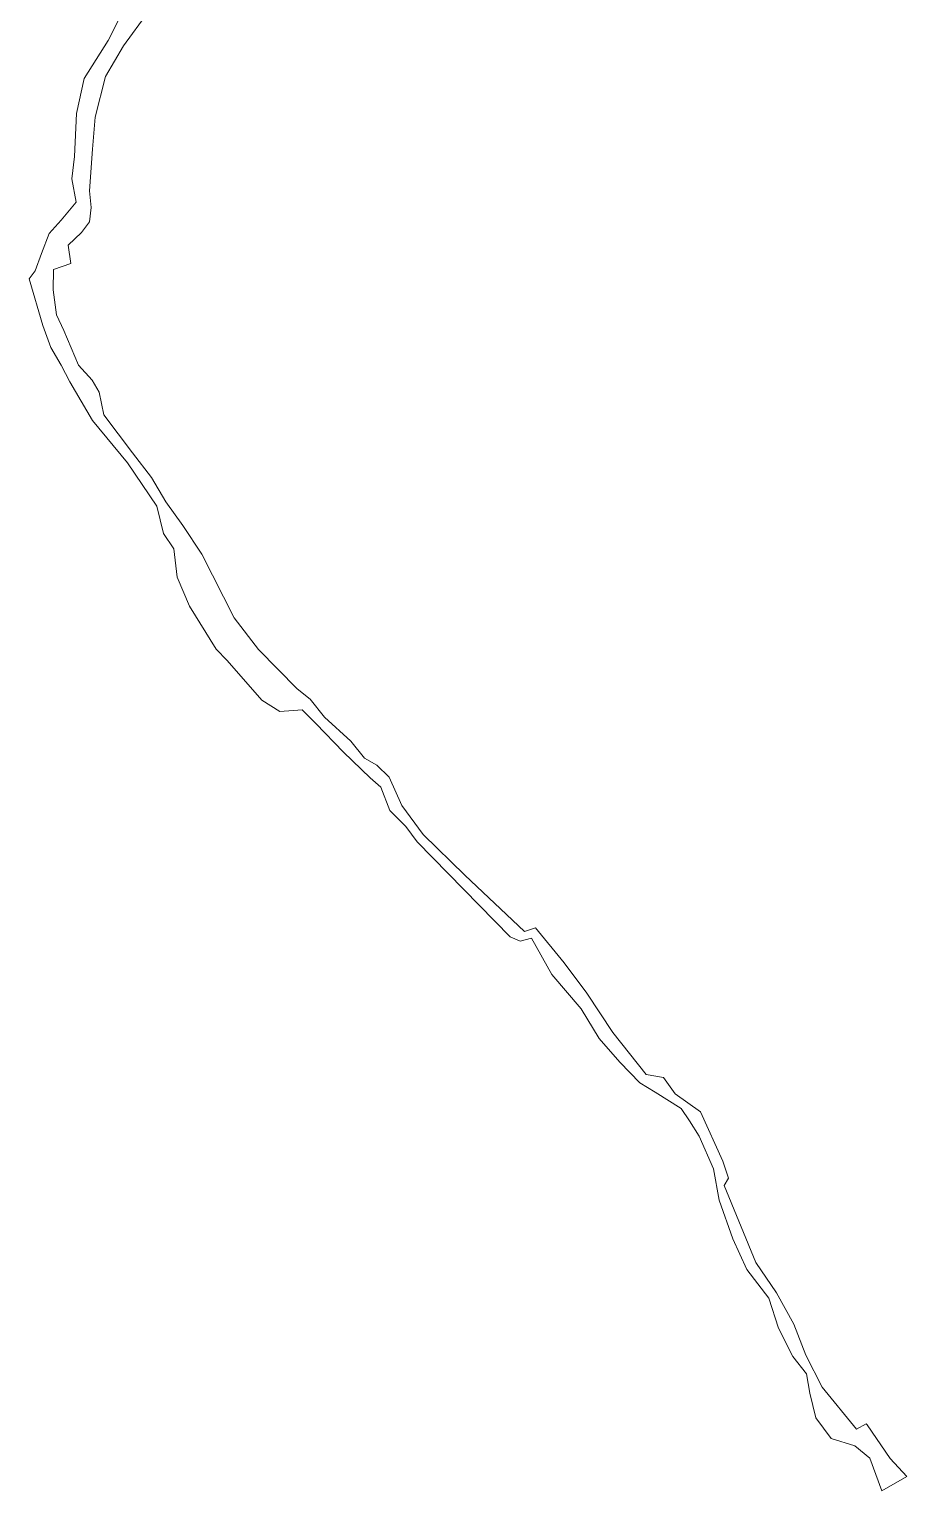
# Model space of a CAD drawing. Header units: metres. Extents: x 7509010 to 7511825, y 4688301 to 4691181.
# Drawn here: x 7509125 to 7509475, y 4688301 to 4688884 of the extents above; entities that cross this region are included whole.
import ezdxf

# ---------------------------------------------------------------- set-up
doc = ezdxf.new("R2010")
doc.units = ezdxf.units.M
doc.layers.add('parc fqinje', color=8, linetype='Continuous', lineweight=0)

msp = doc.modelspace()

# ---------------------------------------------------------------- linework, layer by layer
at = {"layer": 'parc fqinje'}
msp.add_lwpolyline([(7509171.97, 4688890.89), (7509162.3, 4688877.55), (7509155.14, 4688865.23), (7509151.04, 4688849.02), (7509149.98, 4688836.27), (7509148.72, 4688819.6), (7509149.46, 4688812.97), (7509148.72, 4688807.28), (7509145.56, 4688803.07), (7509140.19, 4688798.02), (7509141.35, 4688790.65), (7509134.34, 4688788.23), (7509134.19, 4688780.14), (7509135.62, 4688770.09), (7509138.49, 4688763.92), (7509144.38, 4688749.99), (7509149.83, 4688744.1), (7509152.56, 4688739.22), (7509154.42, 4688730.22), (7509165.9, 4688715), (7509173.51, 4688705.24), (7509179.25, 4688695.48), (7509186.01, 4688686.06), (7509193.58, 4688674.58), (7509206.5, 4688649.16), (7509216.24, 4688636.59), (7509231.59, 4688620.8), (7509236.76, 4688616.78), (7509242.5, 4688609.6), (7509253.03, 4688599.9), (7509258.42, 4688593.23), (7509263.46, 4688590.36), (7509268.33, 4688585.62), (7509273.34, 4688574.22), (7509281.96, 4688562.74), (7509298.46, 4688546.51), (7509322.29, 4688523.96), (7509326.75, 4688525.45), (7509338.22, 4688511.45), (7509347.17, 4688499.33), (7509357.59, 4688483.64), (7509370.92, 4688466.84), (7509377.77, 4688465.7), (7509382.4, 4688459.17), (7509392.5, 4688452), (7509401.45, 4688432.32), (7509403.73, 4688425.47), (7509402.03, 4688422.52), (7509414.67, 4688391.87), (7509422.82, 4688379.67), (7509429.78, 4688367.29), (7509434.62, 4688354.88), (7509441.07, 4688342.14), (7509454.84, 4688325.31), (7509458.72, 4688327.45), (7509459.1, 4688327.07), (7509459.11, 4688327.05), (7509468.26, 4688313.59), (7509474.86, 4688306.36), (7509464.9, 4688300.72), (7509464.9, 4688300.72), (7509460.11, 4688313.73), (7509454.08, 4688318.61), (7509444.75, 4688321.63), (7509438.58, 4688329.81), (7509436.19, 4688339.62), (7509434.85, 4688347.43), (7509429.39, 4688354.32), (7509423.65, 4688365.67), (7509419.77, 4688377.58), (7509411.02, 4688389.07), (7509405.42, 4688401.28), (7509399.98, 4688416.73), (7509397.68, 4688429.21), (7509392.08, 4688442.29), (7509388.21, 4688448.46), (7509384.9, 4688453.33), (7509374.47, 4688459.87), (7509368.29, 4688463.59), (7509360.4, 4688471.79), (7509352.08, 4688481.25), (7509344.9, 4688493.04), (7509333.27, 4688506.82), (7509325.11, 4688521.25), (7509320.66, 4688520.11), (7509316.64, 4688521.83), (7509279.48, 4688559.83), (7509274.92, 4688565.83), (7509268.62, 4688572.29), (7509265.03, 4688581.62), (7509260.72, 4688585.36), (7509250.17, 4688595.61), (7509239.07, 4688607.01), (7509233.61, 4688612.47), (7509224.71, 4688611.75), (7509217.54, 4688616.34), (7509203.64, 4688632.11), (7509199.33, 4688636.7), (7509188.72, 4688653.79), (7509183.71, 4688665.36), (7509182.36, 4688676.8), (7509178.34, 4688682.88), (7509175.67, 4688693.79), (7509163.9, 4688711.02), (7509149.97, 4688728.02), (7509140.93, 4688743.39), (7509137.49, 4688749.99), (7509133.32, 4688757.17), (7509130.17, 4688765.93), (7509124.71, 4688784.45), (7509127.01, 4688787.75), (7509129.59, 4688794.61), (7509132.6, 4688802.65), (7509137.48, 4688807.97), (7509143.37, 4688815.14), (7509141.66, 4688824.42), (7509142.81, 4688833.32), (7509143.53, 4688850.55), (7509146.68, 4688864.48), (7509156.16, 4688879.67), (7509166.77, 4688900.71)], dxfattribs=at)

doc.saveas('drawing.dxf')
